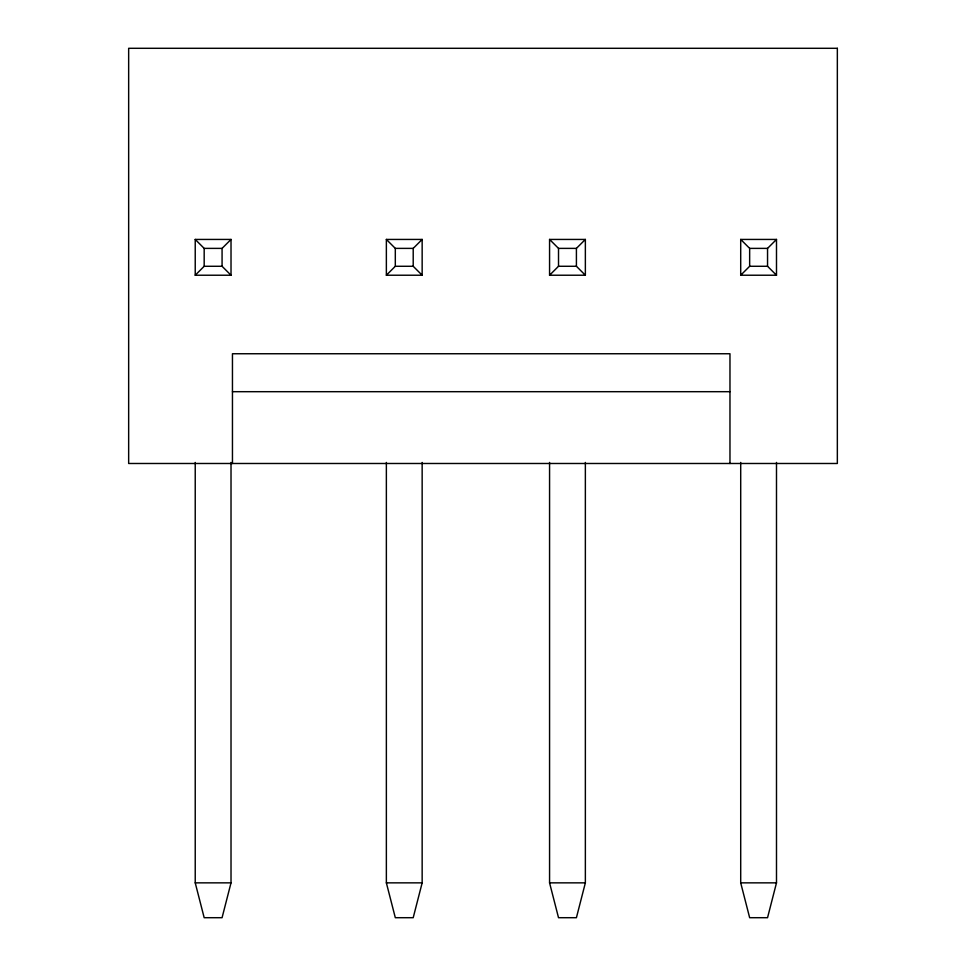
<?xml version="1.0" encoding="UTF-8"?>
<svg xmlns="http://www.w3.org/2000/svg" width="966" height="966" viewBox="0 0 966 966"><rect width="100%" height="100%" fill="white"/><g stroke="black" fill="none" stroke-linecap="round" stroke-linejoin="round"><path stroke-width="1.45" d="M231.019 462.448L231.019 882.852L222.071 917.7L204.176 917.7L195.229 882.852L195.229 462.448M422.154 462.448L422.154 882.852L413.207 917.7L395.311 917.7L386.364 882.852L386.364 462.448M585.36 462.448L585.36 882.852L576.412 917.7L558.517 917.7L549.569 882.852L549.569 462.448M776.495 462.448L776.495 882.852L767.547 917.7L749.652 917.7L740.705 882.852L740.705 462.448M195.229 275.225L204.176 266.278L222.071 266.278L231.019 275.225L231.019 239.435L195.229 239.435L195.229 275.225L231.019 275.225M195.229 239.435L204.176 248.383L222.071 248.383L231.019 239.435M386.364 275.225L395.311 266.278L395.311 248.383L386.364 239.435L386.364 275.225L422.154 275.225L422.154 239.435L386.364 239.435M422.154 275.225L413.207 266.278L413.207 248.383L422.154 239.435M549.569 275.225L558.517 266.278L576.412 266.278L585.36 275.225L585.36 239.435L549.569 239.435L549.569 275.225L585.36 275.225M549.569 239.435L558.517 248.383L576.412 248.383L585.36 239.435M740.705 275.225L749.652 266.278L749.652 248.383L740.705 239.435L740.705 275.225L776.495 275.225L776.495 239.435L740.705 239.435M776.495 275.225L767.547 266.278L767.547 248.383L776.495 239.435M395.311 248.383L413.207 248.383M749.652 248.383L767.547 248.383M395.311 266.278L413.207 266.278M749.652 266.278L767.547 266.278M232.456 391.689L729.97 391.689M195.229 882.852L231.019 882.852M386.364 882.852L422.154 882.852M549.569 882.852L585.36 882.852M740.705 882.852L776.495 882.852M729.97 463.487L729.97 353.749L232.456 353.749L232.456 463.487M576.412 248.383L576.412 266.278M558.517 248.383L558.517 266.278M222.071 248.383L222.071 266.278M204.176 248.383L204.176 266.278M837.341 48.3L128.659 48.3L128.659 463.487L837.341 463.487L837.341 48.3"/></g></svg>
